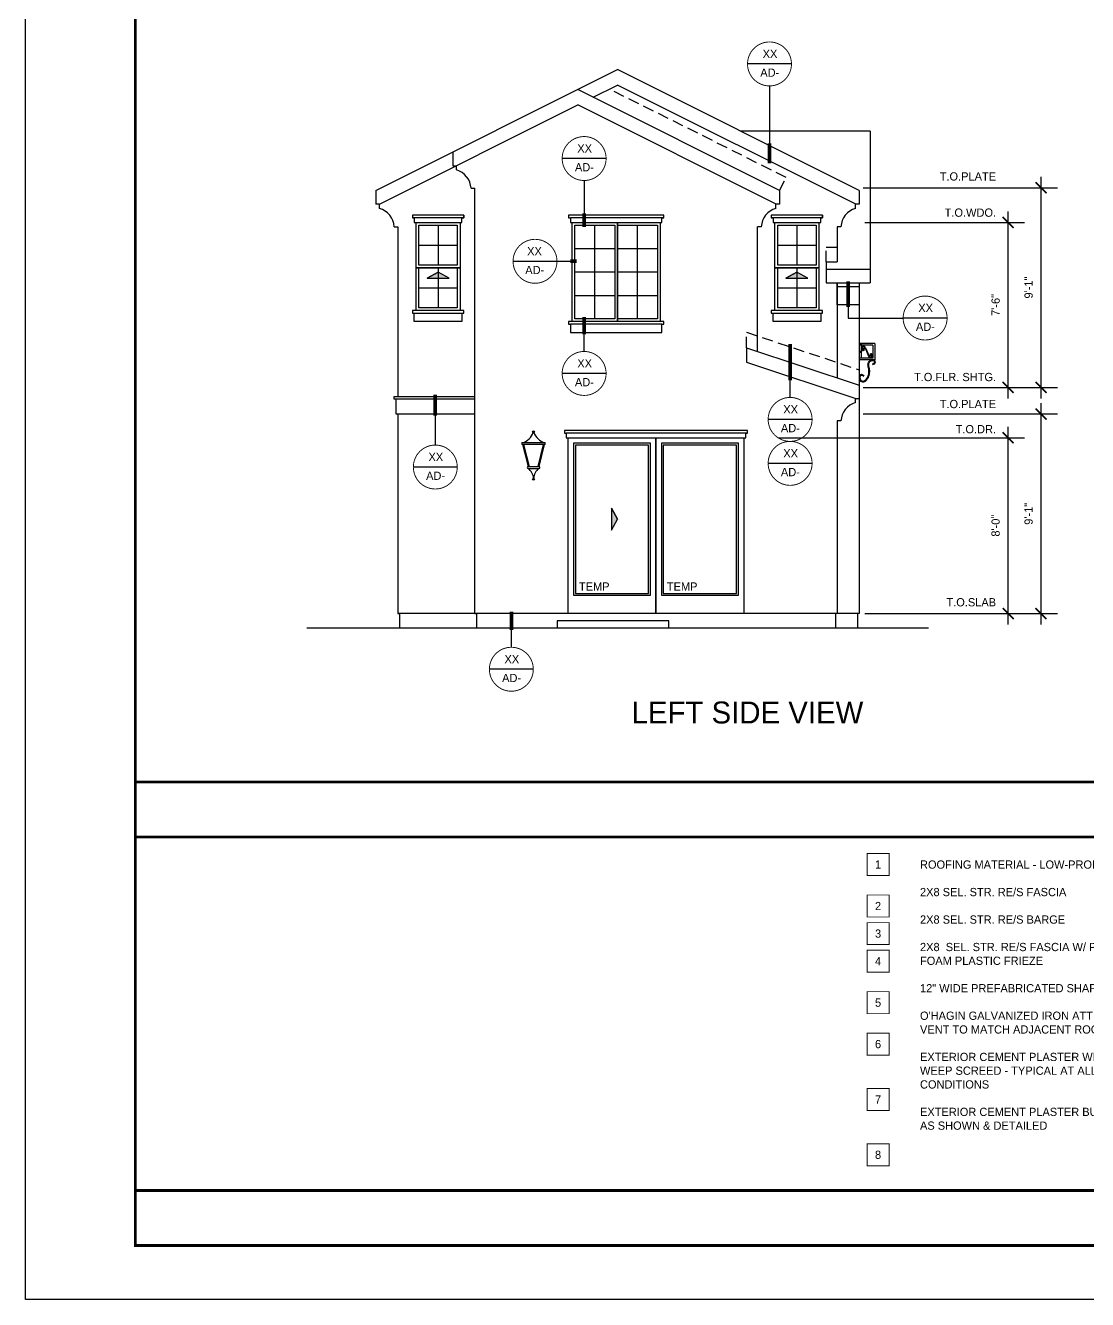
# Model space of a CAD drawing. Extents: x -1728 to 0, y -1152 to 0.
# Drawn here: x -1728 to -1148, y -1152 to -456 of the extents above; entities that cross this region are included whole.
import ezdxf

# ---------------------------------------------------------------- set-up
doc = ezdxf.new("R2010")
doc.units = 0
doc.header["$LTSCALE"] = 48
doc.header["$MEASUREMENT"] = 0
doc.header["$PDMODE"] = 3
doc.header["$PDSIZE"] = -2
doc.linetypes.add('HIDDEN2', pattern=[0.1875, 0.125, -0.0625])
doc.layers.get('0').update_dxf_attribs({"linetype": 'CONTINUOUS'})
doc.layers.get('DEFPOINTS').update_dxf_attribs({"linetype": 'CONTINUOUS'})
for name, color, linetype in [('1EL-1', 1, 'CONTINUOUS'), ('1EL-7', 7, 'CONTINUOUS'), ('A-DIMS', 3, 'CONTINUOUS'), ('A-ELEV-WDO', 161, 'CONTINUOUS'), ('A-ELEVATION', 7, 'CONTINUOUS'), ('A-EXT ELEV', 7, 'CONTINUOUS'), ('A-EXT ELEV CORBELS', 3, 'CONTINUOUS'), ('A-EXT ELEV DR-WDO', 240, 'CONTINUOUS'), ('A-EXT ELEV TRIM', 42, 'CONTINUOUS'), ('A-SECT', 7, 'CONTINUOUS'), ('A-SYM-TEXT', 3, 'CONTINUOUS'), ('A-SYMTEXT', 2, 'CONTINUOUS'), ('A-TEXT', 3, 'CONTINUOUS'), ('EL-BASE', 1, 'CONTINUOUS')]:
    doc.layers.add(name, color=color, linetype=linetype)
doc.layers.add('24X36TB', color=7, linetype='CONTINUOUS', lineweight=30)
doc.styles.get("Standard").update_dxf_attribs({"font": 'ERASMD.TTF', "height": 4.5})
doc.dimstyles.new('ARCHITECTURE', dxfattribs={"dimscale": 48, "dimtxt": 0.18, "dimasz": 0.125, "dimexe": 0.1875, "dimexo": 0.0625, "dimgap": 0.09375, "dimtad": 1, "dimdec": 4, "dimzin": 3, "dimdsep": 46, "dimlunit": 4, "dimtxsty": 'Standard', "dimblk1": 'ARCHTICK', "dimblk2": 'ARCHTICK', "dimsah": 1, "dimcen": 0.09375, "dimdle": 0.125, "dimclrd": 1, "dimclre": 1, "dimclrt": 3, "dimadec": 0, "dimazin": 0, "dimtfac": 1, "dimtdec": 4, "dimtofl": 0, "dimtmove": 2, "dimatfit": 3, "dimldrblk": 'ARCHTICK', "dimfxl": 1, "dimfrac": 2, "dimtolj": 1, "dimtzin": 0, "dimarcsym": 0})

# ---------------------------------------------------------------- blocks, each defined once
blk = doc.blocks.new('A$C06A91398')
at = {"layer": '24X36TB'}
blk.add_lwpolyline([(-1115.88, 1085.14), (612.12, 1085.14), (612.12, -66.86), (-1115.88, -66.86)], close=True, dxfattribs=at)
at = {"layer": '24X36TB', "const_width": 1.5}
blk.add_lwpolyline([(420.62, -37.36), (420.62, 1055.64), (-1055.88, 1055.64), (-1055.88, -37.36)], close=True, dxfattribs=at)
blk = doc.blocks.new('window_direction')
at = {"layer": 'A-SYMTEXT'}
blk.add_hatch(color=256, dxfattribs=at).paths.add_polyline_path([(6, 0), (0, 3.32), (-6, 0)])
at = {"layer": 'A-SYMTEXT', "color": 7}
blk.add_line((-6, 0), (0, 3.32), dxfattribs=at)
at = {"layer": 'A-SYMTEXT'}
blk.add_lwpolyline([(0, 3.32), (-6, 0), (6, 0)], close=True, dxfattribs=at)
blk = doc.blocks.new('_ARCHTICK')
at = {"color": 0, "linetype": 'ByBlock', "const_width": 0.15}
blk.add_lwpolyline([(-0.5, -0.5), (0.5, 0.5)], dxfattribs=at)
blk = doc.blocks.new('*D56')
at = {"layer": 'A-DIMS', "color": 1, "lineweight": -2}
for p, q in [((-1173.38, -783.5), (-1173.38, -662.53)), ((-1270.56, -668.53), (-1164.38, -668.53)), ((-1269.69, -777.5), (-1164.38, -777.5))]:
    blk.add_line(p, q, dxfattribs=at)
at = {"layer": 'DEFPOINTS', "color": 0}
for p in [(-1273.56, -668.53), (-1173.38, -668.53), (-1272.69, -777.5)]:
    blk.add_point(p, dxfattribs=at)
at = {"layer": 'A-DIMS', "color": 1, "lineweight": -2, "xscale": 6, "yscale": 6, "zscale": 6}
for p, rotation in [((-1173.38, -668.53), 90), ((-1173.38, -777.5), 270)]:
    blk.add_blockref('_ARCHTICK', p, dxfattribs=dict(at, rotation=rotation))
at = {"layer": 'A-DIMS', "color": 3, "insert": (-1180.17, -723.02), "char_height": 4.5, "attachment_point": 5, "rotation": 90}
blk.add_mtext('\\A1;9\'-1"', dxfattribs=at)
blk = doc.blocks.new('*D57')
at = {"layer": 'A-DIMS', "color": 1, "lineweight": -2}
for p, q in [((-1173.38, -660), (-1173.38, -539)), ((-1270.56, -545), (-1164.38, -545)), ((-1270.56, -654), (-1164.38, -654))]:
    blk.add_line(p, q, dxfattribs=at)
at = {"layer": 'DEFPOINTS', "color": 0}
for p in [(-1273.56, -545), (-1173.38, -545), (-1273.56, -654)]:
    blk.add_point(p, dxfattribs=at)
at = {"layer": 'A-DIMS', "color": 1, "lineweight": -2, "xscale": 6, "yscale": 6, "zscale": 6}
for p, rotation in [((-1173.38, -545), 90), ((-1173.38, -654), 270)]:
    blk.add_blockref('_ARCHTICK', p, dxfattribs=dict(at, rotation=rotation))
at = {"layer": 'A-DIMS', "color": 3, "insert": (-1180.17, -599.5), "char_height": 4.5, "attachment_point": 5, "rotation": 90}
blk.add_mtext('\\A1;9\'-1"', dxfattribs=at)
blk = doc.blocks.new('*D58')
at = {"layer": 'A-DIMS', "color": 1, "lineweight": -2}
for p, q in [((-1316.69, -681.5), (-1182.38, -681.5)), ((-1191.38, -783.5), (-1191.38, -675.5)), ((-1269.69, -777.5), (-1182.38, -777.5))]:
    blk.add_line(p, q, dxfattribs=at)
at = {"layer": 'DEFPOINTS', "color": 0}
for p in [(-1319.69, -681.5), (-1191.38, -681.5), (-1272.69, -777.5)]:
    blk.add_point(p, dxfattribs=at)
at = {"layer": 'A-DIMS', "color": 1, "lineweight": -2, "xscale": 6, "yscale": 6, "zscale": 6}
for p, rotation in [((-1191.38, -681.5), 90), ((-1191.38, -777.5), 270)]:
    blk.add_blockref('_ARCHTICK', p, dxfattribs=dict(at, rotation=rotation))
at = {"layer": 'A-DIMS', "color": 3, "insert": (-1198.2, -729.5), "char_height": 4.5, "attachment_point": 5, "rotation": 90}
blk.add_mtext('\\A1;8\'-0"', dxfattribs=at)
blk = doc.blocks.new('*D59')
at = {"layer": 'A-DIMS', "color": 1, "lineweight": -2}
for p, q in [((-1191.38, -660), (-1191.38, -558)), ((-1269.69, -564), (-1182.38, -564)), ((-1269.69, -654), (-1182.38, -654))]:
    blk.add_line(p, q, dxfattribs=at)
at = {"layer": 'DEFPOINTS', "color": 0}
for p in [(-1272.69, -564), (-1191.38, -564), (-1272.69, -654)]:
    blk.add_point(p, dxfattribs=at)
at = {"layer": 'A-DIMS', "color": 1, "lineweight": -2, "xscale": 6, "yscale": 6, "zscale": 6}
for p, rotation in [((-1191.38, -564), 90), ((-1191.38, -654), 270)]:
    blk.add_blockref('_ARCHTICK', p, dxfattribs=dict(at, rotation=rotation))
at = {"layer": 'A-DIMS', "color": 3, "insert": (-1198.17, -609), "char_height": 4.5, "attachment_point": 5, "rotation": 90}
blk.add_mtext('\\A1;7\'-6"', dxfattribs=at)

msp = doc.modelspace()

# ---------------------------------------------------------------- linework, layer by layer
at = {"layer": '1EL-1'}
msp.add_open_spline([(-1270.04104, -647.67697), (-1270.15994, -647.60402), (-1270.28129, -647.52952), (-1270.57383, -647.35931), (-1270.7457, -647.26626), (-1271.09855, -647.11808), (-1271.28014, -647.06051), (-1271.57907, -647.04429), (-1271.68416, -647.05176), (-1271.87335, -647.10189), (-1271.95714, -647.13834), (-1272.10423, -647.22967), (-1272.16911, -647.2842), (-1272.35326, -647.47649), (-1272.44325, -647.63292), (-1272.58009, -647.96906), (-1272.62646, -648.15017), (-1272.6831, -648.52766), (-1272.69307, -648.72404), (-1272.67231, -649.19267), (-1272.62557, -649.46606), (-1272.47825, -649.8869), (-1272.4034, -650.04417), (-1272.20938, -650.33224), (-1272.09397, -650.45715), (-1271.6774, -650.80195), (-1271.33112, -650.93874), (-1270.72838, -651.02855), (-1270.46999, -651.02015), (-1269.98529, -650.9196), (-1269.7588, -650.82906), (-1269.34166, -650.59499), (-1269.15053, -650.45159), (-1268.72026, -650.06216), (-1268.49733, -649.79876), (-1267.98845, -649.09448), (-1267.74043, -648.645), (-1267.35017, -647.72007), (-1267.20949, -647.24527), (-1267.0394, -646.37435), (-1266.99337, -645.98115), (-1266.95576, -645.18712), (-1266.9654, -644.78644), (-1267.03182, -644.15709), (-1267.067, -643.92701), (-1267.15977, -643.47234), (-1267.21552, -643.25282), (-1267.34475, -642.74164), (-1267.41608, -642.45616), (-1267.50003, -641.90807), (-1267.51131, -641.64764), (-1267.44791, -641.12295), (-1267.37565, -640.86333), (-1267.15042, -640.38092), (-1266.99879, -640.15704), (-1266.61465, -639.75743), (-1266.38565, -639.58549), (-1265.90995, -639.34716), (-1265.66497, -639.28134), (-1265.30968, -639.27732), (-1265.18806, -639.29476), (-1264.94844, -639.37168), (-1264.8325, -639.4309), (-1264.64455, -639.57145), (-1264.56903, -639.64896), (-1264.46672, -639.7984), (-1264.43244, -639.86687), (-1264.3803, -640.01955), (-1264.36345, -640.10187), (-1264.35001, -640.27609), (-1264.35643, -640.36765), (-1264.3887, -640.51101), (-1264.40939, -640.56698), (-1264.46467, -640.67067), (-1264.50481, -640.72283), (-1264.61241, -640.8273), (-1264.67936, -640.87822), (-1264.86717, -640.99427), (-1264.9984, -641.05556), (-1265.25713, -641.1561), (-1265.38161, -641.19622), (-1265.51449, -641.23872)], degree=3, knots=[0, 0, 0, 0, 0.533219101, 0.533219101, 1.271861741, 1.271861741, 2.010504381, 2.010504381, 2.383133643, 2.383133643, 2.68132307, 2.68132307, 2.979512496, 2.979512496, 3.643468674, 3.643468674, 4.307424852, 4.307424852, 4.971381029, 4.971381029, 5.881714452, 5.881714452, 6.456923266, 6.456923266, 7.03213208, 7.03213208, 8.344647359, 8.344647359, 9.307489571, 9.307489571, 10.270331783, 10.270331783, 11.233173995, 11.233173995, 12.626136141, 12.626136141, 14.841688319, 14.841688319, 17.057240496, 17.057240496, 18.850165562, 18.850165562, 20.643090627, 20.643090627, 21.674145887, 21.674145887, 22.705201146, 22.705201146, 24.148527124, 24.148527124, 25.591853101, 25.591853101, 27.035179078, 27.035179078, 28.442243651, 28.442243651, 29.849308225, 29.849308225, 31.256372799, 31.256372799, 32.037377535, 32.037377535, 32.818382272, 32.818382272, 33.505828832, 33.505828832, 34.021963807, 34.021963807, 34.538098783, 34.538098783, 35.121337219, 35.121337219, 35.564808444, 35.564808444, 36.085064909, 36.085064909, 36.605321375, 36.605321375, 37.352129608, 37.352129608, 38.019224479, 38.019224479, 38.019224479, 38.019224479], dxfattribs=at)
msp.add_spline([(-1270.248, -648.0143), (-1271.74877, -647.48263), (-1271.98424, -649.95798), (-1270.49405, -650.61059), (-1268.49401, -649.11143), (-1267.39398, -645.91324), (-1267.49398, -643.81443), (-1267.89399, -641.71561), (-1267.29398, -639.91663), (-1265.09393, -638.91719), (-1264.10674, -639.63964), (-1264.09391, -640.81612), (-1265.09393, -641.51573), (-1265.39394, -641.61567)], degree=3, dxfattribs=at)
at = {"layer": '1EL-7'}
for p, q in [((-1484.68578, -545.28899), (-1482.68623, -545.28899)), ((-1526.68578, -566.28899), (-1524.68623, -566.28899)), ((-1326.18669, -566.28899), (-1328.18623, -566.28899)), ((-1282.68669, -566.28899), (-1284.68623, -566.28899)), ((-1272.68623, -630), (-1271.18623, -630)), ((-1282.68669, -672.34348), (-1284.68623, -672.34348))]:
    msp.add_line(p, q, dxfattribs=at)
at = {"layer": '24X36TB', "const_width": 1.5}
for points in [[(-1668, -869.5), (-1074, -869.5), (-191.5, -869.5)], [(-1668, -899.5), (-1074, -899.5), (-191.5, -899.5)], [(-1668, -1092.5), (-1074, -1092.5), (-191.5, -1092.5)]]:
    msp.add_lwpolyline(points, dxfattribs=at)
at = {"layer": 'A-ELEV-WDO'}
for points in [[(-1431.68623, -681.5), (-1383.68623, -681.5), (-1383.68623, -777.5), (-1431.68623, -777.5)], [(-1383.68623, -681.5), (-1335.68623, -681.5), (-1335.68623, -777.5), (-1383.68623, -777.5)], [(-1386.68623, -684.5), (-1428.68623, -684.5), (-1428.68623, -767.5), (-1386.68623, -767.5)], [(-1387.68623, -685.5), (-1427.68623, -685.5), (-1427.68623, -766.5), (-1387.68623, -766.5)], [(-1338.68623, -684.5), (-1380.68623, -684.5), (-1380.68623, -767.5), (-1338.68623, -767.5)], [(-1339.68623, -685.5), (-1379.68623, -685.5), (-1379.68623, -766.5), (-1339.68623, -766.5)]]:
    msp.add_lwpolyline(points, close=True, dxfattribs=at)
at = {"layer": 'A-ELEVATION'}
for p, q in [((-1376.56972, -781.5), (-1437.69809, -781.5)), ((-1376.56972, -785.5), (-1376.56972, -781.5))]:
    msp.add_line(p, q, dxfattribs=at)
at = {"layer": 'A-ELEVATION', "ltscale": 48}
msp.add_line((-1437.69809, -781.5), (-1437.69809, -785.5), dxfattribs=at)
at = {"layer": 'A-EXT ELEV'}
for p, q in [((-1536.68623, -546.52786), (-1404.68623, -480.52786)), ((-1272.68623, -546.52786), (-1404.68623, -480.52786)), ((-1316.18623, -546.52786), (-1426.43623, -491.40286)), ((-1418.05098, -495.59549), (-1404.68623, -488.91312)), ((-1274.45674, -554.02786), (-1404.68623, -488.91312)), ((-1534.68578, -553.91289), (-1426.43623, -499.78812)), ((-1317.95674, -554.02786), (-1426.43623, -499.78812)), ((-1266.68623, -514.125), (-1337.49196, -514.125)), ((-1266.68623, -514.125), (-1266.68623, -597)), ((-1494.68623, -525.52786), (-1494.68623, -533.02786)), ((-1494.68623, -533.02786), (-1492.91572, -533.02786)), ((-1492.68578, -535.28899), (-1492.68578, -532.91289)), ((-1536.68623, -546.52786), (-1536.68623, -554.02786)), ((-1482.68623, -777.5), (-1482.68623, -545.28899)), ((-1316.18623, -546.52786), (-1316.18623, -554.02786)), ((-1272.68623, -546.52786), (-1272.68623, -554.02786)), ((-1534.91572, -554.02786), (-1536.68623, -554.02786)), ((-1534.68578, -556.28899), (-1534.68578, -553.91289)), ((-1318.18669, -556.28899), (-1318.18669, -553.91289)), ((-1316.18623, -554.02786), (-1317.95674, -554.02786)), ((-1274.68669, -556.28899), (-1274.68669, -553.91289)), ((-1272.68623, -554.02786), (-1274.45674, -554.02786)), ((-1524.68623, -566.28899), (-1524.68623, -659)), ((-1328.18623, -634.34211), (-1328.18623, -566.28899)), ((-1284.68623, -566.28899), (-1284.68623, -585.49863)), ((-1290.68623, -585.49863), (-1290.68623, -597)), ((-1290.68623, -585.49863), (-1284.68623, -585.49863)), ((-1290.68623, -589.5), (-1266.68623, -589.5)), ((-1290.68623, -597), (-1266.68623, -597)), ((-1284.68623, -597), (-1284.68623, -648.84211)), ((-1272.68623, -597), (-1272.68623, -777.5)), ((-1334.18623, -632.34348), (-1334.18623, -640.24917)), ((-1334.18623, -632.34348), (-1272.68623, -652.84348)), ((-1334.18623, -640.24917), (-1273.90332, -660.34348)), ((-1272.68623, -652.84348), (-1272.68623, -660.34348)), ((-1274.68669, -662.34348), (-1274.68669, -660.08236)), ((-1272.68623, -660.34348), (-1273.90332, -660.34348)), ((-1524.68623, -668.5), (-1524.68623, -777.5)), ((-1284.68623, -672.34348), (-1284.68623, -777.5)), ((-1272.68623, -777.5), (-1524.68623, -777.5)), ((-1524.68623, -777.5), (-1523.68623, -777.5)), ((-1523.68623, -777.5), (-1523.68623, -785.5)), ((-1482.68623, -777.5), (-1481.68623, -777.5)), ((-1481.68623, -777.5), (-1481.68623, -785.5)), ((-1284.68623, -777.5), (-1285.68213, -777.59054)), ((-1285.68213, -777.59054), (-1285.68213, -785.5)), ((-1272.68623, -777.5), (-1273.68213, -777.59054)), ((-1273.68213, -777.59054), (-1273.68213, -785.5)), ((-1234.87256, -785.5), (-1574.38423, -785.5))]:
    msp.add_line(p, q, dxfattribs=at)
at = {"layer": 'A-EXT ELEV', "linetype": 'HIDDEN2'}
for p, q in [((-1312.60853, -539.37245), (-1409.10671, -491.12336)), ((-1316.18623, -546.52786), (-1312.60853, -539.37245)), ((-1290.68623, -585.49863), (-1290.68623, -577.49863)), ((-1290.68623, -577.49863), (-1284.68623, -577.49863)), ((-1334.18623, -623.91074), (-1272.68623, -644.41074)), ((-1334.18623, -632.34348), (-1334.18623, -623.91074))]:
    msp.add_line(p, q, dxfattribs=at)
at = {"layer": 'A-EXT ELEV'}
for centre, start, end in [((-1495.73483, -545.92823), 3.31116534, 74.00845117), ((-1537.73483, -566.92823), 3.31116534, 74.00845117), ((-1315.13763, -566.92823), 105.99154883, 176.68883466), ((-1271.63763, -566.92823), 105.99154883, 176.68883466), ((-1271.63763, -672.98273), 105.99154883, 176.68883466)]:
    msp.add_arc(centre, 11.06753, start, end, dxfattribs=at)
at = {"layer": 'A-EXT ELEV CORBELS'}
msp.add_lwpolyline([(-1284.68623, -599), (-1284.68623, -597), (-1272.68623, -597), (-1272.68623, -609), (-1284.68623, -609), (-1284.68623, -599), (-1272.68623, -599)], dxfattribs=at)
at = {"layer": 'A-EXT ELEV DR-WDO'}
for p, q in [((-1502.68623, -565.5), (-1502.68623, -587.25)), ((-1417.06123, -616.5), (-1417.06123, -565.5)), ((-1404.68623, -564), (-1404.68623, -618)), ((-1393.81123, -616.5), (-1393.81123, -565.5)), ((-1306.68623, -565.5), (-1306.68623, -587.25)), ((-1513.18623, -576.375), (-1492.18623, -576.375)), ((-1317.18623, -576.375), (-1296.18623, -576.375)), ((-1427.93623, -578.25), (-1406.18623, -578.25)), ((-1404.68623, -578.25), (-1382.93623, -578.25)), ((-1490.68623, -588.75), (-1514.68623, -588.75)), ((-1502.68623, -588.75), (-1502.68623, -610.5)), ((-1427.93623, -591), (-1406.18623, -591)), ((-1404.68623, -591), (-1382.93623, -591)), ((-1294.68623, -588.75), (-1318.68623, -588.75)), ((-1306.68623, -588.75), (-1306.68623, -610.5)), ((-1513.18623, -599.625), (-1492.18623, -599.625)), ((-1427.93623, -603.78659), (-1406.18623, -603.78659)), ((-1404.68623, -603.78659), (-1382.93623, -603.78659)), ((-1317.18623, -599.625), (-1296.18623, -599.625))]:
    msp.add_line(p, q, dxfattribs=at)
for points in [[(-1514.68623, -564), (-1490.68623, -564), (-1490.68623, -588.75), (-1514.68623, -588.75)], [(-1514.68623, -564), (-1490.68623, -564), (-1490.68623, -612), (-1514.68623, -612)], [(-1513.18623, -565.5), (-1492.18623, -565.5), (-1492.18623, -587.25), (-1513.18623, -587.25)], [(-1429.43623, -618), (-1429.43623, -564), (-1404.68623, -564), (-1404.68623, -618)], [(-1429.43623, -618), (-1429.43623, -564), (-1381.43623, -564), (-1381.43623, -618)], [(-1427.93623, -616.5), (-1427.93623, -565.5), (-1406.18623, -565.5), (-1406.18623, -616.5)], [(-1404.68623, -618), (-1404.68623, -564), (-1381.43623, -564), (-1381.43623, -618)], [(-1404.68623, -616.5), (-1404.68623, -565.5), (-1382.93623, -565.5), (-1382.93623, -616.5)], [(-1318.68623, -564), (-1294.68623, -564), (-1294.68623, -588.75), (-1318.68623, -588.75)], [(-1318.68623, -564), (-1294.68623, -564), (-1294.68623, -612), (-1318.68623, -612)], [(-1317.18623, -565.5), (-1296.18623, -565.5), (-1296.18623, -587.25), (-1317.18623, -587.25)], [(-1514.68623, -588.75), (-1490.68623, -588.75), (-1490.68623, -612), (-1514.68623, -612)], [(-1513.18623, -588.75), (-1492.18623, -588.75), (-1492.18623, -610.5), (-1513.18623, -610.5)], [(-1318.68623, -588.75), (-1294.68623, -588.75), (-1294.68623, -612), (-1318.68623, -612)], [(-1317.18623, -588.75), (-1296.18623, -588.75), (-1296.18623, -610.5), (-1317.18623, -610.5)]]:
    msp.add_lwpolyline(points, close=True, dxfattribs=at)
at = {"layer": 'A-EXT ELEV TRIM'}
for points in [[(-1488.68623, -560), (-1516.68623, -560), (-1516.68623, -561.5), (-1515.68623, -561.5), (-1515.68623, -564), (-1489.68623, -564), (-1489.68623, -561.5), (-1488.68623, -561.5), (-1488.68623, -560), (-1488.68623, -561.5), (-1516.68623, -561.5)], [(-1380.43623, -561.5), (-1379.43623, -561.5), (-1379.43623, -560), (-1431.43623, -560), (-1431.43623, -561.5), (-1430.43623, -561.5), (-1430.43623, -564), (-1380.43623, -564), (-1380.43623, -561.5), (-1379.43623, -561.5), (-1430.43623, -561.5)], [(-1292.68623, -560), (-1320.68623, -560), (-1320.68623, -561.5), (-1319.68623, -561.5), (-1319.68623, -564), (-1293.68623, -564), (-1293.68623, -561.5), (-1292.68623, -561.5), (-1292.68623, -560), (-1292.68623, -561.5), (-1320.68623, -561.5)], [(-1489.68623, -613.5), (-1488.68623, -613.5), (-1488.68623, -612), (-1516.68623, -612), (-1516.68623, -613.5), (-1489.68623, -613.5), (-1489.68623, -618), (-1515.68623, -618), (-1515.68623, -613.5)], [(-1293.68623, -613.5), (-1292.68623, -613.5), (-1292.68623, -612), (-1320.68623, -612), (-1320.68623, -613.5), (-1293.68623, -613.5), (-1293.68623, -618), (-1319.68623, -618), (-1319.68623, -613.5)], [(-1380.43623, -619.5), (-1379.43623, -619.5), (-1379.43623, -618), (-1431.43623, -618), (-1431.43623, -619.5), (-1430.43623, -619.5), (-1430.43623, -624), (-1380.43623, -624), (-1380.43623, -619.5), (-1430.43623, -619.5)], [(-1525.68623, -660.5), (-1526.68623, -660.5), (-1526.68623, -659), (-1482.68623, -659)], [(-1482.68623, -660.5), (-1525.68623, -660.5), (-1525.68623, -668.5), (-1482.68623, -668.5)], [(-1334.68623, -679), (-1333.68623, -679), (-1333.68623, -677.5), (-1433.68623, -677.5), (-1433.68623, -679), (-1432.68623, -679), (-1432.68623, -681.5), (-1334.68623, -681.5), (-1334.68623, -679), (-1333.68623, -679), (-1432.68623, -679)]]:
    msp.add_lwpolyline(points, dxfattribs=at)
at = {"layer": 'A-SECT'}
msp.add_line((-1271.18623, -630), (-1272.68623, -630), dxfattribs=at)
at = {"layer": 'A-SYMTEXT'}
for p, q in [((-1309.68803, -477.40715), (-1333.68015, -477.40715)), ((-1321.68015, -489.40715), (-1321.68015, -520.70232)), ((-1410.91559, -529.05316), (-1434.9077, -529.05316)), ((-1422.9077, -541.05316), (-1422.9077, -559)), ((-1461.72278, -585.16885), (-1437.73066, -585.16885)), ((-1437.72672, -585.16491), (-1430.43623, -585.16491)), ((-1278.68623, -610.13741), (-1278.68623, -616.13741)), ((-1278.68623, -616.13741), (-1248.6885, -616.13741)), ((-1224.69638, -616.13741), (-1248.6885, -616.13741)), ((-1422.90727, -634.39052), (-1422.9077, -625)), ((-1410.91443, -646.39052), (-1434.90655, -646.39052)), ((-1310.42074, -659.48759), (-1310.42118, -650.09707)), ((-1504.18623, -668.5), (-1504.18623, -685.48634)), ((-1298.42791, -671.48759), (-1322.42003, -671.48759)), ((-1298.42647, -695.48759), (-1322.41859, -695.48759)), ((-1492.19242, -697.48634), (-1516.18454, -697.48634)), ((-1462.66535, -795.89052), (-1462.66579, -786.5)), ((-1450.67251, -807.89052), (-1474.66463, -807.89052))]:
    msp.add_line(p, q, dxfattribs=at)
at = {"layer": 'A-SYMTEXT', "const_width": 0.5}
for points in [[(-1333.67832, -477.61658, 229.18166361), (-1333.68015, -477.40715)], [(-1434.90588, -529.26258, 229.18166361), (-1434.9077, -529.05316)], [(-1437.73249, -585.37827, -229.18166361), (-1437.73066, -585.16885)], [(-1248.68667, -616.34684, 229.18166361), (-1248.6885, -616.13741)], [(-1322.4182, -671.69702, 229.18166361), (-1322.42003, -671.48759)], [(-1516.18272, -697.69577, 229.18166361), (-1516.18454, -697.48634)], [(-1322.41676, -695.69702, 229.18166361), (-1322.41859, -695.48759)], [(-1474.66281, -808.09995, 229.18166361), (-1474.66463, -807.89052)]]:
    msp.add_lwpolyline(points, format="xyb", dxfattribs=at)
at = {"layer": 'A-SYMTEXT', "const_width": 2}
for points in [[(-1321.68015, -520.70232), (-1321.68015, -531.70232)], [(-1422.9077, -559), (-1422.9077, -566.5)], [(-1430.43623, -585.16491), (-1426.93623, -585.16491)], [(-1278.68623, -596.13741), (-1278.68623, -610.13741)], [(-1422.9077, -615.5), (-1422.9077, -625)], [(-1310.42118, -630.2858), (-1310.42118, -650.09707)], [(-1504.18848, -658), (-1504.18848, -669.5)], [(-1462.66579, -776.5), (-1462.66579, -786.5)]]:
    msp.add_lwpolyline(points, dxfattribs=at)
at = {"layer": 'A-SYMTEXT', "color": 3, "const_width": 0.5}
msp.add_lwpolyline([(-1434.90472, -646.59995, 229.18166361), (-1434.90655, -646.39052)], format="xyb", dxfattribs=at)
at = {"layer": 'A-SYMTEXT', "const_width": 0.5}
for points in [[(-1268.39516, -920.5), (-1256.39516, -920.5), (-1256.39516, -908.5), (-1268.39516, -908.5)], [(-1268.39516, -943.16387), (-1256.39516, -943.16387), (-1256.39516, -931.16387), (-1268.39516, -931.16387)], [(-1268.39516, -958.23562), (-1256.39516, -958.23562), (-1256.39516, -946.23562), (-1268.39516, -946.23562)], [(-1268.39516, -973.27713), (-1256.39516, -973.27713), (-1256.39516, -961.27713), (-1268.39516, -961.27713)], [(-1268.39516, -995.93087), (-1256.39516, -995.93087), (-1256.39516, -983.93087), (-1268.39516, -983.93087)], [(-1268.39516, -1018.58332), (-1256.39516, -1018.58332), (-1256.39516, -1006.58332), (-1268.39516, -1006.58332)], [(-1268.39516, -1048.77468), (-1256.39516, -1048.77468), (-1256.39516, -1036.77468), (-1268.39516, -1036.77468)], [(-1268.39516, -1078.9908), (-1256.39516, -1078.9908), (-1256.39516, -1066.9908), (-1268.39516, -1066.9908)]]:
    msp.add_lwpolyline(points, close=True, dxfattribs=at)
at = {"layer": 'EL-BASE', "color": 2}
for p, q in [((-1264.18623, -630), (-1272.68623, -630)), ((-1265.18623, -631), (-1272.68623, -631)), ((-1265.18623, -631), (-1265.18623, -638)), ((-1264.18623, -630), (-1264.18623, -639)), ((-1265.18623, -638), (-1272.68623, -638)), ((-1264.18623, -639), (-1272.68623, -639))]:
    msp.add_line(p, q, dxfattribs=at)
at = {"layer": 'EL-BASE'}
for p, q in [((-1272.68623, -631), (-1272.68623, -634.25)), ((-1271.68623, -631), (-1271.68623, -634.25)), ((-1272.68623, -634.5), (-1271.18623, -634.5)), ((-1272.68623, -634.75), (-1272.68623, -638)), ((-1271.68623, -634.25), (-1271.18623, -634.5)), ((-1271.18623, -634.5), (-1271.68623, -634.75)), ((-1271.68623, -634.75), (-1271.68623, -638)), ((-1444.53084, -684.20024), (-1456.53084, -684.20024)), ((-1444.53084, -685.20024), (-1456.53084, -685.20024)), ((-1456.53084, -685.20024), (-1453.53084, -697.20024)), ((-1447.53084, -697.20024), (-1444.53084, -685.20024)), ((-1453.53084, -697.20024), (-1447.53084, -697.20024)), ((-1453.53084, -698.20024), (-1447.53084, -698.20024))]:
    msp.add_line(p, q, dxfattribs=at)
at = {"layer": 'EL-BASE', "color": 1}
for p, q in [((-1269.45385, -632.49464), (-1267.52693, -636.99105)), ((-1269.20832, -632.4474), (-1267.2814, -636.94381)), ((-1272.68623, -634.25), (-1271.68623, -634.25)), ((-1272.68623, -634.75), (-1271.68623, -634.75)), ((-1456.01545, -685.20024), (-1453.01545, -697.20024)), ((-1448.04623, -697.20024), (-1445.04623, -685.20024))]:
    msp.add_line(p, q, dxfattribs=at)
at = {"layer": 'EL-BASE'}
for centre in [(-1450.53084, -678.20024), (-1450.53084, -704.20024)]:
    msp.add_circle(centre, 0.5, dxfattribs=at)
at = {"layer": 'EL-BASE', "color": 1}
for centre, radius, start, end in [((-1270.28012, -632.63075), 1.24788, 161.18419747, 243.3039865), ((-1270.36551, -632.65335), 1.17537, 10.09184122, 158.79793163), ((-1270.28012, -632.63075), 0.99788, 161.48434105, 247.06786837), ((-1270.36551, -632.65335), 0.92537, 9.87585928, 158.47678048), ((-1270.52974, -633.17366), 0.65103, 241.46401339, 108.05700685), ((-1270.69279, -632.67354), 0.125, 108.05700685, 288.05700685), ((-1270.52974, -633.17366), 0.40103, 249.68961328, 108.05700685), ((-1266.36975, -636.7851), 1.17537, 190.09184122, 338.79793163), ((-1266.36975, -636.7851), 0.92537, 189.87585928, 338.47678048), ((-1266.20552, -636.26479), 0.65103, 61.46401339, 288.05700685), ((-1266.20552, -636.26479), 0.40103, 69.68961328, 288.05700685), ((-1266.04247, -636.76491), 0.125, 288.05700685, 108.05700685), ((-1266.45513, -636.8077), 0.99788, 341.48434105, 67.06786837), ((-1266.45513, -636.8077), 1.24788, 341.18419747, 63.3039865)]:
    msp.add_arc(centre, radius, start, end, dxfattribs=at)
at = {"layer": 'EL-BASE'}
for centre, radius, start, end in [((-1459.32061, -675.41047), 9.22187, 287.60882409, 339.28427827), ((-1441.74107, -675.41047), 9.22187, 200.71572173, 252.39117591), ((-1456.53084, -684.70024), 0.5, 90, 270), ((-1444.53084, -684.70024), 0.5, 270, 90), ((-1453.53084, -697.70024), 0.5, 90, 270), ((-1458.03645, -704.20305), 7.50561, 3.83899589, 53.10867381), ((-1443.02522, -704.20305), 7.50561, 126.89132619, 176.16100411), ((-1447.53084, -697.70024), 0.5, 270, 90), ((-1447.53084, -697.70024), 0.5, 270, 90)]:
    msp.add_arc(centre, radius, start, end, dxfattribs=at)

# ---------------------------------------------------------------- block references
at = {"layer": 'A-DIMS'}
msp.add_blockref('A$C06A91398', (-612.11644, -1085.14447), dxfattribs=at)
at = {"layer": 'A-SYM-TEXT'}
for p in [(-1502.68623, -594.4625), (-1306.68623, -594.4625)]:
    msp.add_blockref('window_direction', p, dxfattribs=at)
at = {"layer": 'A-SYMTEXT', "rotation": 270}
msp.add_blockref('window_direction', (-1408.03081, -726), dxfattribs=at)

# ---------------------------------------------------------------- texts
at = {"layer": 'A-SYM-TEXT', "char_height": 4.5, "width": 10.8292457, "attachment_point": 5}
for s, insert in [('XX', (-1321.39802, -471.87464)), ('AD-', (-1321.53181, -482.16423)), ('XX', (-1422.62558, -523.52065)), ('AD-', (-1422.75937, -533.81024)), ('XX', (-1450.01279, -579.63634)), ('AD-', (-1449.879, -589.92593)), ('XX', (-1236.40638, -610.60491)), ('AD-', (-1236.54016, -620.89449)), ('XX', (-1422.62443, -640.85801)), ('AD-', (-1422.75821, -651.1476)), ('XX', (-1310.1379, -665.95508)), ('AD-', (-1310.27169, -676.24467)), ('XX', (-1310.13647, -689.95508)), ('XX', (-1503.90242, -691.95383)), ('AD-', (-1504.0362, -702.24342)), ('AD-', (-1310.27025, -700.24467)), ('XX', (-1462.38251, -802.35801)), ('AD-', (-1462.51629, -812.6476))]:
    msp.add_mtext(s, dxfattribs=dict(at, insert=insert))
at = {"layer": 'A-SYM-TEXT', "char_height": 4.5, "attachment_point": 1}
for insert in [(-1425.73659, -760.47586), (-1377.73659, -760.47586)]:
    msp.add_mtext_dynamic_manual_height_columns('TEMP', width=17.0893908, gutter_width=22.5, heights=[0], dxfattribs=dict(at, insert=insert))
at = {"layer": 'A-SYMTEXT', "color": 3, "char_height": 4.5, "width": 3.8571429, "attachment_point": 5}
for s, insert in [('1', (-1262.39516, -914.5)), ('2', (-1262.39516, -937.16387)), ('3', (-1262.39516, -952.23562)), ('4', (-1262.39516, -967.27713)), ('5', (-1262.39516, -989.93087)), ('6', (-1262.39516, -1012.58332)), ('7', (-1262.39516, -1042.77468)), ('8', (-1262.39516, -1072.9908))]:
    msp.add_mtext(s, dxfattribs=dict(at, insert=insert))
at = {"layer": 'A-TEXT'}
for s, insert, char_height, width, attachment_point in [('T.O.PLATE', (-1197.95733, -536.57095), 4.5, 31.0252747, 3), ('T.O.WDO.', (-1197.95733, -556.34026), 4.5, 31.0252747, 3), ('T.O.FLR. SHTG.', (-1197.95733, -646.09026), 4.5, 44.2054945, 3), ('T.O.PLATE', (-1197.95733, -660.84026), 4.5, 31.0252747, 3), ('T.O.DR.', (-1197.95733, -674.56359), 4.5, 31.0252747, 3), ('T.O.SLAB', (-1197.95733, -769.07358), 4.5, 27.2934066, 3), ('LEFT SIDE VIEW', (-1270.42245, -825.5), 12, 134.1676989, 3), ('ROOFING MATERIAL - LOW-PROFILE "S" CONCRETE TILES \\P\\P2X8 SEL. STR. RE/S FASCIA \\P\\P2X8 SEL. STR. RE/S BARGE \\P\\P2X8  SEL. STR. RE/S FASCIA W/ PREFABRICATED SHAPED FOAM PLASTIC FRIEZE \\P\\P12" WIDE PREFABRICATED SHAPED FOAM PLASTIC OGEE \\P\\PO\'HAGIN GALVANIZED IRON ATTIC DORMER VENT - PAINT VENT TO MATCH ADJACENT ROOF MATERIAL COLOR \\P\\PEXTERIOR CEMENT PLASTER WITH GALVANIZED IRON WEEP SCREED - TYPICAL AT ALL SLAB EDGE CONDITIONS \\P\\PEXTERIOR CEMENT PLASTER BUILT-UP WAINSCOT BASE AS SHOWN & DETAILED', (-1239.48937, -912.2819), 4.5, 169.6252747, 1)]:
    msp.add_mtext(s, dxfattribs=dict(at, insert=insert, char_height=char_height, width=width, attachment_point=attachment_point))

# ---------------------------------------------------------------- dimensions: what is measured, and where the dimension line sits
at = {"layer": 'A-DIMS', "color": 1}
for base, p1, p2, picture, middle in [((-1173.37966, -545), (-1273.56123, -654), (-1273.56123, -545), '*D57', (-1180.16593, -599.5)), ((-1191.37966, -564), (-1272.68623, -654), (-1272.68623, -564), '*D59', (-1198.16593, -609)), ((-1173.3796622829, -668.53125), (-1272.6862338186, -777.5), (-1273.5612338186, -668.53125), '*D56', (-1180.1659260191, -723.015625)), ((-1191.37966, -681.5), (-1272.68623, -777.5), (-1319.68601, -681.5), '*D58', (-1198.20219, -729.5))]:
    dim = msp.add_linear_dim(base=base, p1=p1, p2=p2, angle=90, dimstyle='ARCHITECTURE', dxfattribs=at)
    dim.commit()
    dim.dimension.update_dxf_attribs({"geometry": picture, "text_midpoint": middle})

doc.saveas('drawing.dxf')
